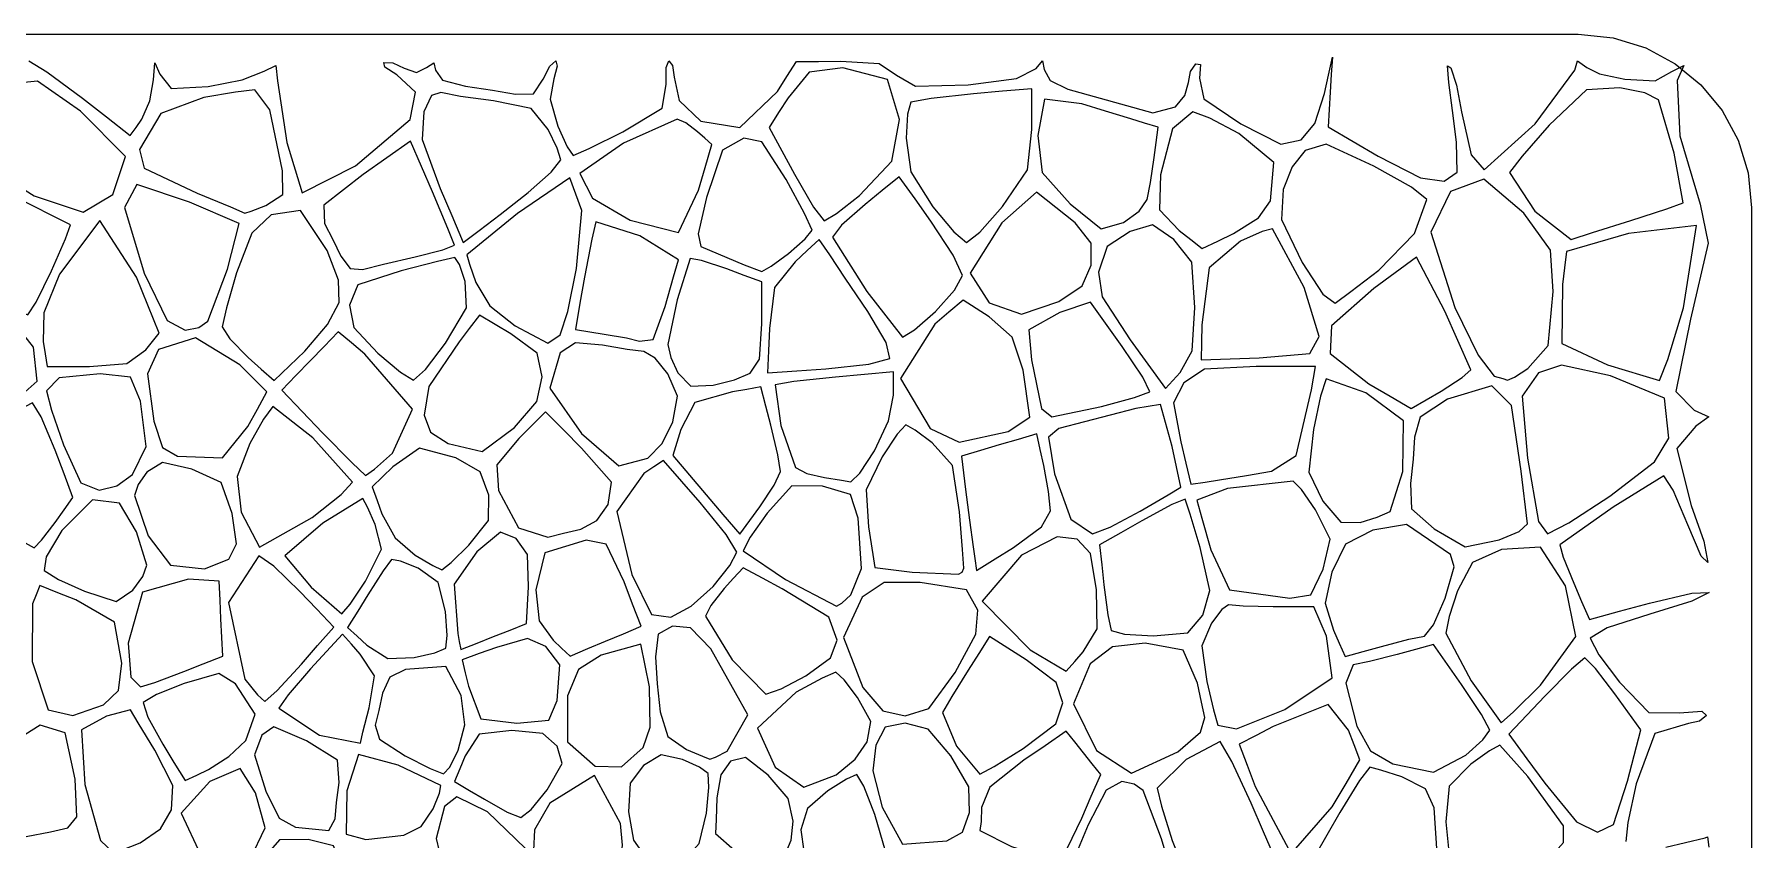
# Model space of a CAD drawing. Extents: x 1.1 to 83, y 1.1 to 53.7.
# Drawn here: x 41.04 to 82.96, y 34.07 to 53.74 of the extents above; entities that cross this region are included whole.
import ezdxf

# ---------------------------------------------------------------- set-up
doc = ezdxf.new("R2010")
doc.units = 0
doc.layers.add('Layer_1', color=7, linetype='CONTINUOUS')

msp = doc.modelspace()

# ---------------------------------------------------------------- linework, layer by layer
at = {"layer": 'Layer_1', "color": 7}
for points in [[(32.881226, 53.738993), (42.050408, 53.738993), (51.219588, 53.738993), (60.388768, 53.738993), (69.557951, 53.738993), (78.727131, 53.738993), (79.58238, 53.653284), (80.377998, 53.407337), (81.097219, 53.01792), (81.723272, 52.501801), (82.239392, 51.875747), (82.628808, 51.156527), (82.874756, 50.360908), (82.960464, 49.505659), (82.960464, 43.989162), (82.960464, 38.472665), (82.960464, 32.956168)], [(40.908242, 53.094941), (41.349846, 52.826158), (42.215797, 52.179931), (42.799862, 51.722426), (43.383929, 51.264924), (43.523909, 51.465593), (43.663888, 51.666264), (43.864463, 52.113654), (43.953561, 52.625718), (43.982599, 53.04405), (44.10832, 52.763299), (44.378336, 52.41947), (45.285593, 52.466835), (46.112795, 52.627389), (46.652091, 52.839163), (46.935958, 52.979498), (46.978077, 52.60226), (47.205554, 51.099926), (47.578542, 49.871362), (48.883777, 50.525073), (50.218445, 51.661935), (50.344339, 52.329599), (49.890692, 52.752038), (49.597808, 52.936462), (49.575879, 53.051823), (49.792022, 53.03932), (50.071509, 52.916336), (50.37336, 52.804588), (50.616057, 52.926581), (50.791726, 53.039939), (50.836007, 52.860919), (51.005642, 52.622986), (51.563511, 52.475748), (52.223567, 52.373561), (52.788897, 52.278986), (53.228427, 52.288525), (53.46441, 52.642381), (53.626665, 52.961994), (53.767333, 53.094932), (53.804765, 52.964867), (53.718828, 52.652154), (53.634319, 52.155875), (53.821949, 51.496524), (54.044436, 50.992857), (54.190478, 50.78294), (54.584392, 50.95242), (55.40282, 51.360753), (56.365039, 51.939201), (56.467396, 52.517119), (56.46367, 52.925198), (56.533645, 53.094932), (56.620784, 52.977426), (56.658395, 52.694908), (56.783454, 52.119406), (57.307904, 51.61926), (58.262885, 51.46257), (59.183178, 52.339407), (59.412915, 52.706304), (59.642655, 53.073204), (60.185987, 53.078623), (60.729321, 53.084041), (61.659844, 53.025822), (62.088365, 52.74553), (62.551867, 52.469463), (63.835143, 52.507823), (65.019813, 52.657843), (65.496119, 52.901641), (65.653461, 53.089435), (65.68757, 52.879515), (65.836646, 52.608353), (66.266789, 52.401741), (68.340121, 51.818204), (68.899081, 51.969168), (69.122271, 52.249045), (69.215103, 52.561117), (69.266617, 52.834673), (69.390467, 53.021936), (69.504677, 53.002067), (69.486756, 52.667549), (69.586081, 52.163596), (70.49498, 51.551758), (71.470696, 51.054991), (71.960651, 51.162675), (72.294819, 51.562302), (72.532388, 52.296492), (72.629069, 52.740134), (72.725752, 53.183779), (72.699449, 52.75727), (72.673146, 52.330765), (72.646843, 51.904259), (72.62054, 51.477754), (73.234063, 51.119673), (73.847586, 50.761595), (74.880578, 50.235894), (75.458152, 50.157168), (75.771057, 50.376991), (75.752543, 51.10408), (75.661809, 51.876712), (75.568805, 52.561518), (75.532475, 52.96855), (75.6203, 52.917096), (75.756274, 52.493737), (75.878017, 51.850361), (76.116827, 50.793721), (76.431962, 50.428045), (77.680186, 51.553878), (78.644985, 52.860109), (78.705878, 53.089649), (78.93404, 52.929539), (79.244685, 52.776724), (79.867944, 52.641508), (80.609077, 52.602988), (81.014224, 52.83441), (81.308743, 52.976935), (81.140439, 52.60822), (81.208734, 51.260011), (81.707212, 49.589803), (81.899868, 48.638728), (81.467168, 46.781235), (81.106559, 45.020806), (81.554691, 44.561001), (81.918295, 44.39644), (81.599327, 44.173343), (81.138012, 43.627492), (81.484722, 42.237321), (81.791859, 41.366714), (81.891721, 40.840945), (81.728517, 40.995575), (81.403168, 41.760817), (81.048054, 42.608376), (80.813279, 42.9609), (79.577453, 42.194996), (78.27944, 41.269813), (78.358403, 40.973976), (78.616489, 40.33496), (78.809309, 39.893257), (79.002129, 39.451554), (79.733415, 39.651731), (80.464701, 39.851911), (81.497634, 40.092864), (81.927264, 40.109967), (81.499855, 39.896443), (80.472253, 39.5829), (79.436308, 39.249023), (79.020792, 38.99049), (79.231787, 38.590133), (79.734058, 37.919152), (80.449571, 37.180461), (81.198921, 37.17174), (81.743167, 37.213396), (81.855046, 37.102051), (81.686542, 36.969991), (81.420457, 36.913645), (80.599566, 36.666653), (80.143597, 35.438755), (79.937278, 34.496705), (79.889371, 34.027)], [(61.18308, 49.804196), (61.973183, 50.642986), (62.159024, 51.65865), (61.866529, 52.638723), (60.780868, 52.917169), (59.956618, 52.818078), (59.439384, 52.191833), (59.209621, 51.829166), (58.979858, 51.466499), (59.28813, 50.895775), (59.596398, 50.325048), (60.063874, 49.5189), (60.322028, 49.183598), (60.619962, 49.365899), (61.18308, 49.804196)], [(42.955631, 49.83182), (43.264799, 50.75305), (42.164993, 51.864167), (41.123091, 52.599313), (40.629267, 52.548135), (40.200826, 51.972566), (40.142507, 50.883343), (40.31063, 50.25377), (41.033827, 49.796248), (42.232428, 49.394324), (42.955631, 49.83182)], [(64.675958, 49.531561), (65.282453, 50.430041), (65.386131, 51.411694), (65.386131, 51.911098), (65.386131, 52.410498), (64.67777, 52.348161), (63.969412, 52.285821), (62.93511, 52.175164), (62.43782, 52.08419), (62.356692, 51.793115), (62.32295, 51.201345), (62.438221, 50.385057), (62.973876, 49.530849), (63.483676, 48.917866), (63.795295, 48.658235), (64.124315, 48.911473), (64.675958, 49.531561)], [(80.012831, 49.196777), (80.891947, 49.481444), (81.284976, 49.628527), (81.071675, 50.836026), (80.68555, 52.13926), (80.349694, 52.307374), (79.741996, 52.430813), (78.925956, 52.38516), (78.021761, 51.519723), (77.356329, 50.767434), (77.046904, 50.366789), (77.668097, 49.419262), (78.551572, 48.732005), (79.078159, 48.902411), (80.012831, 49.196777)], [(46.694132, 49.563155), (47.104935, 49.830533), (47.101238, 50.407652), (46.791832, 51.894229), (46.425499, 52.382462), (45.951417, 52.326879), (45.177877, 52.195267), (44.133098, 51.808755), (43.605992, 50.928383), (43.722877, 50.471129), (45.012562, 49.864239), (45.830772, 49.524686), (46.180104, 49.37532), (46.337471, 49.424754), (46.694132, 49.563155)], [(53.093295, 49.877246), (53.660435, 50.375145), (53.89738, 50.673821), (53.807171, 50.956498), (53.587568, 51.41593), (53.166383, 51.929623), (52.247427, 52.117919), (51.44722, 52.223947), (50.967615, 52.31502), (50.737189, 52.243874), (50.551616, 51.847013), (50.510333, 51.167642), (50.949727, 49.978259), (51.231134, 49.318093), (51.512541, 48.657928), (51.707161, 48.802815), (51.901781, 48.947702), (52.412352, 49.340287), (53.093295, 49.877246)], [(68.206837, 49.704585), (68.283399, 50.120527), (68.37347, 50.728677), (68.423316, 51.101188), (68.473159, 51.473698), (68.141737, 51.573574), (67.810312, 51.673447), (67.18471, 51.863114), (66.611407, 52.038617), (65.696744, 52.159806), (65.539657, 51.272623), (65.646221, 50.365344), (66.329622, 49.599881), (67.084211, 48.988641), (67.629557, 49.143028), (68.009646, 49.424517), (68.206837, 49.704585)], [(57.256759, 49.936578), (57.418012, 50.490857), (57.579266, 51.045135), (57.405899, 51.200036), (57.232533, 51.354936), (56.942663, 51.575027), (56.732641, 51.669134), (55.424256, 51.079995), (54.358675, 50.341078), (54.667373, 49.735342), (55.583949, 49.198759), (56.764521, 48.902225), (57.256759, 49.936578)], [(71.219907, 49.669968), (71.295946, 50.606664), (70.444755, 51.314511), (69.737032, 51.693008), (69.319798, 51.850434), (68.825229, 51.432897), (68.529954, 50.31101), (68.510424, 49.454729), (68.987244, 48.949901), (69.268653, 48.727927), (69.550066, 48.505951), (69.932669, 48.690524), (70.315274, 48.875098), (70.919315, 49.258818), (71.219907, 49.669968)], [(59.453952, 48.389955), (59.857654, 48.742038), (60.025565, 48.955376), (59.84058, 49.365848), (59.395831, 50.191896), (58.802648, 51.114277), (58.362006, 51.203626), (57.842367, 50.907654), (57.449384, 49.752512), (57.243404, 48.86651), (57.31444, 48.554541), (58.371379, 48.114097), (58.803026, 47.951602), (59.026953, 48.075204), (59.453952, 48.389955)], [(50.338245, 48.304995), (51.0143, 48.476549), (51.295489, 48.588905), (51.137964, 49.001595), (50.75923, 49.895224), (50.491102, 50.513279), (50.222971, 51.131335), (49.645113, 50.724091), (49.067254, 50.316847), (48.106841, 49.564123), (48.124677, 49.120744), (48.330891, 48.729135), (48.527386, 48.323489), (48.749582, 48.024051), (49.048983, 47.999582), (49.564665, 48.127133), (50.338245, 48.304995)], [(73.856209, 47.98299), (74.733937, 48.872764), (75.035159, 49.705556), (74.654506, 50.003603), (73.739313, 50.519048), (72.57253, 51.053791), (72.062165, 50.899294), (71.746257, 50.50063), (71.523414, 49.94737), (71.484036, 49.217069), (71.992318, 48.169514), (72.494515, 47.392582), (72.793087, 47.171703), (73.177329, 47.458751), (73.856209, 47.98299)], [(41.461382, 47.964273), (41.804308, 48.741398), (41.920857, 49.084752), (41.600103, 49.251664), (40.891627, 49.604557), (40.399338, 49.847226), (39.907049, 50.089898), (39.732478, 49.885546), (39.557909, 49.681195), (39.282421, 49.179497), (39.110367, 48.547212), (39.061164, 48.18457), (39.011964, 47.821932), (39.459995, 47.590383), (39.908028, 47.358836), (40.563368, 47.029206), (40.880671, 46.886997), (41.082843, 47.199846), (41.461382, 47.964273)], [(45.276874, 46.738994), (45.756424, 48.008721), (46.039648, 49.121291), (44.830235, 49.639336), (43.54445, 50.072544), (43.243932, 49.509093), (43.726436, 47.909737), (44.281609, 46.754694), (44.72156, 46.516761), (45.053831, 46.582042), (45.276874, 46.738994)], [(53.878175, 46.398459), (54.064958, 46.972361), (54.275809, 48.018965), (54.402347, 49.437736), (54.111943, 50.231161), (52.835629, 49.366057), (51.60181, 48.355422), (51.665923, 48.126311), (51.820072, 47.676858), (52.161364, 47.108291), (52.777314, 46.62411), (53.574199, 46.198903), (53.878175, 46.398459)], [(63.03468, 46.973134), (63.505537, 47.493146), (63.701382, 47.852852), (63.473971, 48.343476), (62.927224, 49.178244), (62.540142, 49.718166), (62.153063, 50.258088), (61.737037, 49.922794), (61.321013, 49.5875), (60.744046, 49.075377), (60.52529, 48.785777), (61.360487, 47.458235), (62.230598, 46.345475), (62.523469, 46.527164), (63.03468, 46.973134)], [(66.047897, 47.214254), (66.616416, 47.597794), (66.838494, 48.102859), (66.835361, 48.639369), (66.443866, 49.138806), (65.500033, 49.885052), (64.658621, 49.13477), (63.882315, 47.907987), (64.3523, 47.182673), (65.139751, 46.903775), (66.047891, 47.214282), (66.047891, 47.214268), (66.047897, 47.214254)], [(77.500559, 45.577385), (77.990031, 46.141267), (78.118995, 47.457309), (78.048652, 48.467343), (77.403051, 49.368543), (76.423444, 50.20126), (75.609083, 49.897566), (75.128179, 48.910649), (75.717375, 47.066307), (76.287054, 45.904762), (76.677074, 45.395809), (76.885134, 45.331606), (77.002598, 45.292857), (77.170715, 45.367928), (77.500559, 45.577385)], [(43.760554, 46.035047), (43.92534, 46.238662), (44.09013, 46.442277), (43.81106, 47.127609), (43.53199, 47.81294), (42.639482, 49.196221), (41.659031, 47.885754), (41.27441, 46.936877), (41.254909, 46.241205), (41.304475, 45.934511), (41.354045, 45.627815), (41.87328, 45.627815), (42.392518, 45.627815), (43.302928, 45.701382), (43.760554, 46.035047)], [(48.486692, 47.189712), (48.469702, 47.732614), (48.190184, 48.461318), (47.542899, 49.434586), (46.823839, 49.331649), (46.349023, 48.884733), (45.973182, 47.916284), (45.72979, 47.062108), (45.628574, 46.599255), (45.815083, 46.302795), (46.26345, 45.848679), (46.580871, 45.565481), (46.898292, 45.282285), (47.270506, 45.644037), (47.642721, 46.00579), (48.197714, 46.652008), (48.486692, 47.189712)], [(56.436319, 47.094575), (56.641986, 47.81364), (56.76523, 48.231738), (55.825286, 48.822091), (54.74845, 49.157424), (54.646892, 48.736606), (54.473153, 47.812929), (54.360572, 47.172039), (54.247991, 46.531152), (54.601124, 46.476113), (54.95426, 46.421074), (55.498052, 46.325454), (55.813686, 46.250126), (56.148179, 46.28375), (56.436319, 47.094575)], [(69.368269, 47.072067), (69.296554, 48.171992), (68.854233, 48.731684), (68.335454, 49.085091), (67.792592, 48.921213), (67.230077, 48.560922), (67.01972, 47.927731), (67.11059, 47.329979), (67.789467, 46.27959), (68.221098, 45.683432), (68.652731, 45.087272), (68.831618, 45.28235), (69.010505, 45.477427), (69.304377, 46.013014), (69.368269, 47.072067)], [(81.294574, 47.058933), (81.617233, 49.071112), (79.951845, 48.87869), (79.197115, 48.659006), (78.442385, 48.439318), (78.394664, 48.035168), (78.346943, 47.631014), (78.32826, 46.187679), (79.43848, 45.665012), (80.300965, 45.406945), (80.707763, 45.289518), (80.914088, 45.802152), (81.294574, 47.058933)], [(61.925618, 45.820144), (61.832975, 46.210451), (61.389559, 46.968867), (60.837439, 47.787989), (60.457574, 48.351409), (60.328968, 48.542078), (60.200365, 48.732745), (59.90778, 48.458382), (59.615197, 48.184017), (59.110327, 47.556022), (58.984679, 46.553673), (58.961988, 46.012865), (58.939297, 45.472054), (59.651189, 45.522199), (60.36308, 45.572341), (61.40938, 45.686503), (61.925618, 45.820144)], [(72.401752, 46.364384), (72.035978, 47.555181), (71.26454, 48.986135), (71.01444, 48.927094), (70.483357, 48.687939), (69.718157, 48.033584), (69.536697, 46.643434), (69.529077, 46.217851), (69.521457, 45.792266), (70.22982, 45.817835), (70.938181, 45.843404), (72.179355, 45.948191), (72.401783, 46.364406), (72.401766, 46.364406), (72.401752, 46.364384)], [(51.082236, 46.19868), (51.591839, 47.058896), (51.554309, 47.700638), (51.417197, 48.11853), (51.308085, 48.289103), (50.885183, 48.192374), (49.993637, 47.967598), (48.934937, 47.622683), (48.734001, 47.128647), (48.842795, 46.580786), (49.423218, 45.950993), (49.979239, 45.487819), (50.299959, 45.293534), (50.592931, 45.55821), (51.082236, 46.19868)], [(58.513153, 45.461939), (58.742941, 45.810015), (58.800292, 46.668334), (58.800292, 47.182343), (58.800292, 47.696349), (58.372372, 47.852928), (57.944456, 48.009508), (57.327998, 48.213507), (57.047689, 48.264216), (56.736115, 47.255422), (56.502904, 46.169069), (56.576304, 45.846596), (56.752781, 45.470597), (57.066629, 45.14977), (57.614337, 45.170005), (58.130683, 45.302593), (58.513153, 45.461939)], [(76.107273, 45.550288), (75.473794, 46.981689), (74.783168, 48.294651), (73.737744, 47.530326), (72.701827, 46.618996), (72.672897, 45.943712), (73.618437, 45.20541), (74.13535, 44.902862), (74.652262, 44.600317), (75.016016, 44.814239), (75.379769, 45.028163), (75.893569, 45.358025), (76.107273, 45.550288)], [(40.262288, 44.64661), (40.820755, 45.01237), (41.110459, 45.272348), (41.018124, 46.103199), (40.458571, 46.812759), (40.000256, 47.032438), (39.488522, 47.28628), (38.94858, 47.468282), (38.457344, 47.173955), (37.949584, 46.1661), (38.698153, 44.931657), (39.224695, 44.420107), (39.469037, 44.206665), (39.719956, 44.335347), (40.262288, 44.64661)], [(64.811786, 44.044444), (65.341681, 44.393499), (65.182634, 45.538949), (64.906429, 46.342173), (64.348287, 46.837992), (64.029906, 47.043044), (63.711526, 47.248092), (63.365089, 46.954146), (63.018653, 46.660204), (62.182152, 45.335049), (62.909326, 44.116605), (63.617348, 43.776437), (64.811786, 44.044444)], [(67.09053, 44.654792), (67.895913, 44.869958), (68.271029, 45.00604), (68.101944, 45.363943), (67.598925, 46.112427), (67.064715, 46.856063), (66.820638, 47.202324), (66.076706, 46.950562), (65.313467, 46.52413), (65.37936, 45.794741), (65.624953, 44.605547), (65.881163, 44.401895), (67.09053, 44.654792)], [(52.763016, 44.138051), (53.309895, 44.772938), (53.43972, 45.379584), (53.315461, 45.953728), (52.672251, 46.428877), (52.288519, 46.654601), (51.904787, 46.880326), (51.656739, 46.55362), (51.408691, 46.226911), (50.670875, 45.136475), (50.557992, 44.440342), (50.712195, 44.022306), (51.14233, 43.744879), (51.973302, 43.554303), (52.763016, 44.138051)], [(46.253375, 44.161052), (46.48581, 44.583302), (46.718243, 45.005552), (46.388398, 45.338667), (46.058554, 45.671782), (44.971803, 46.330385), (44.070784, 46.044736), (43.80598, 45.446577), (43.959862, 44.294247), (44.174215, 43.649849), (44.534209, 43.442105), (45.638232, 43.39518), (46.253375, 44.161052)], [(49.785135, 43.513866), (50.271835, 44.584922), (49.111992, 45.933202), (48.786728, 46.204353), (48.461462, 46.475503), (48.117001, 46.120033), (47.772537, 45.76456), (47.428077, 45.409087), (47.083613, 45.053611), (47.581383, 44.531915), (48.079149, 44.010219), (48.798266, 43.272462), (49.129225, 42.963902), (49.344397, 43.124216), (49.785135, 43.513866)], [(56.014936, 43.388348), (56.369277, 43.748726), (56.630054, 44.27785), (56.74502, 44.900596), (56.50256, 45.450582), (56.196063, 45.829993), (55.918125, 45.99399), (55.5163, 46.043404), (54.911938, 46.14731), (54.248716, 46.202735), (53.878113, 45.958918), (53.625321, 45.102173), (54.393928, 43.988922), (55.307797, 43.205857), (56.014936, 43.388348)], [(43.436213, 42.991967), (43.768981, 43.674532), (43.629481, 44.783316), (43.38633, 45.36593), (42.647328, 45.450026), (41.645837, 45.352033), (41.340128, 45.030977), (41.462607, 44.561049), (41.757106, 43.716581), (42.180036, 42.78444), (42.62792, 42.605398), (43.053011, 42.717181), (43.436213, 42.991967)], [(61.549799, 43.570824), (61.888827, 44.298531), (62.016632, 44.927176), (62.016632, 45.211534), (62.016632, 45.495893), (61.308271, 45.431902), (60.59991, 45.367911), (59.583032, 45.258979), (59.127636, 45.176787), (59.266647, 44.188208), (59.618445, 43.162099), (59.901873, 43.018552), (60.332496, 42.915061), (60.742232, 42.853757), (60.975446, 42.811641), (61.188513, 43.022921), (61.549799, 43.570824)], [(71.242084, 43.069789), (71.844566, 43.454763), (72.2187, 45.059687), (72.267643, 45.343753), (72.316586, 45.627818), (71.592855, 45.627818), (70.869124, 45.627818), (69.604201, 45.562859), (69.098273, 45.22779), (68.851636, 44.742281), (69.023837, 43.790308), (69.148314, 43.271584), (69.272791, 42.752857), (69.622125, 42.807266), (69.97146, 42.861676), (70.632904, 42.967698), (71.242084, 43.069789)], [(74.139532, 42.09003), (74.444696, 43.061692), (74.465101, 44.304712), (73.541817, 44.984049), (72.574717, 45.32709), (72.433493, 44.903542), (72.26208, 44.087088), (72.149798, 43.049334), (72.494673, 42.343245), (72.929773, 41.823423), (73.40333, 41.815972), (73.818883, 41.946108), (74.139532, 42.09003)], [(79.499494, 42.462744), (80.588313, 43.298926), (80.937676, 43.881063), (80.831885, 44.851989), (79.512327, 45.397846), (78.31619, 45.658128), (77.753735, 45.476146), (77.358508, 44.902227), (77.489781, 43.393654), (77.755496, 41.839284), (77.976343, 41.538663), (78.497393, 41.810113), (79.499494, 42.462744)], [(59.254017, 43.062051), (59.187469, 43.47221), (59.0194, 44.191572), (58.899219, 44.661348), (58.77904, 45.131121), (58.429954, 45.070355), (58.080868, 45.009587), (57.164495, 44.751806), (56.821951, 44.090522), (56.722888, 43.77252), (56.623828, 43.454518), (57.032734, 42.973887), (57.44164, 42.493255), (57.85054, 42.012622), (58.259444, 41.531989), (58.506648, 41.867012), (58.753855, 42.202035), (59.104722, 42.731058), (59.254017, 43.062051)], [(76.794289, 41.397767), (77.282602, 41.599547), (77.485706, 41.783229), (77.330966, 43.073467), (77.096558, 44.673195), (76.617251, 45.152189), (75.535671, 44.831765), (74.872057, 44.390539), (74.727153, 43.904225), (74.699297, 43.364655), (74.634592, 42.767769), (74.653699, 42.154912), (75.210616, 41.663527), (75.969475, 41.222473), (76.794289, 41.397767)], [(41.547773, 41.819655), (41.766456, 42.125093), (41.985139, 42.430531), (41.768562, 43.007621), (41.551984, 43.584712), (41.209293, 44.399849), (40.993647, 44.738888), (40.154535, 44.297318), (39.496066, 43.564415), (39.402811, 42.557536), (40.157962, 41.766696), (40.744953, 41.364769), (41.033827, 41.201718), (41.216391, 41.386133), (41.547773, 41.819655)], [(47.819609, 41.938355), (48.532621, 42.504191), (48.806758, 42.804043), (47.839921, 43.887548), (46.859825, 44.654261), (46.632585, 44.342871), (46.30457, 43.750842), (45.990984, 42.944771), (46.088289, 42.071036), (46.536178, 41.217486), (47.819609, 41.938355)], [(54.383198, 41.659929), (54.771123, 41.867438), (55.05185, 42.258717), (55.129069, 42.80404), (54.394204, 43.636413), (53.955185, 44.077904), (53.516169, 44.519393), (53.191102, 44.194403), (52.866036, 43.86941), (52.329179, 43.224015), (52.368461, 42.601938), (52.860112, 41.689573), (53.572458, 41.457632), (53.960133, 41.557575), (54.383198, 41.659929)], [(68.032495, 42.0931), (68.716559, 42.495716), (69.023143, 42.685132), (68.817843, 43.675644), (68.528195, 44.703153), (67.928702, 44.601579), (66.051422, 44.117554), (65.794501, 43.905935), (65.946553, 43.006222), (66.338718, 41.897509), (66.874785, 41.538663), (67.299357, 41.701528), (68.032495, 42.0931)], [(63.728259, 40.700421), (63.699314, 41.159622), (63.624104, 42.080124), (63.450919, 43.211123), (62.960527, 43.767327), (62.541269, 44.076803), (62.313363, 44.205522), (62.106378, 43.97557), (61.737426, 43.422708), (61.342913, 42.619064), (61.405143, 41.709444), (61.512501, 41.035819), (61.557154, 40.722849), (62.470984, 40.609557), (63.597999, 40.5569), (63.688383, 40.604353), (63.728259, 40.700421)], [(51.649633, 41.263358), (52.12378, 41.866795), (52.132078, 42.489831), (51.92826, 43.057682), (51.329466, 43.394819), (50.444891, 43.635233), (49.79486, 43.176086), (49.542311, 42.932833), (49.289761, 42.689582), (49.408633, 42.359334), (49.527505, 42.029084), (49.850348, 41.446851), (50.338919, 41.017021), (50.766574, 40.768592), (50.989176, 40.664991), (51.214776, 40.840604), (51.649633, 41.263358)], [(65.845608, 42.106985), (65.796784, 42.572875), (65.679405, 43.214177), (65.596299, 43.597285), (65.513196, 43.980394), (65.053227, 43.845895), (64.593258, 43.711393), (64.133287, 43.576892), (63.673315, 43.442393), (63.722487, 43.033137), (63.771659, 42.623884), (63.866341, 41.876102), (63.955879, 41.22766), (63.998816, 40.938806), (64.041754, 40.649954), (64.492717, 40.928967), (64.943682, 41.207984), (65.627086, 41.713421), (65.845608, 42.106985)], [(45.790177, 40.925265), (45.976357, 41.296449), (45.869138, 42.036447), (45.601757, 42.791493), (44.890066, 43.120477), (44.171015, 43.279966), (43.789343, 43.048473), (43.57396, 42.749882), (43.484374, 42.481884), (43.82028, 41.489226), (44.362136, 40.772938), (45.199105, 40.684614), (45.790177, 40.925265)], [(57.613307, 40.259449), (58.01894, 40.767937), (58.187652, 41.091409), (57.925341, 41.528128), (57.294678, 42.30889), (56.848189, 42.821773), (56.401702, 43.334652), (56.160142, 43.174567), (55.918583, 43.014482), (55.257195, 42.088683), (55.624281, 40.546644), (56.109859, 39.571425), (56.576265, 39.507025), (57.071757, 39.774326), (57.613307, 40.259449)], [(72.50034, 40.679271), (72.668274, 41.415524), (72.315474, 42.12533), (71.973316, 42.622603), (71.768801, 42.82766), (70.170015, 42.648734), (69.414173, 42.366819), (69.542869, 41.923756), (69.757002, 41.147622), (70.214736, 40.177246), (71.687315, 39.968466), (72.199497, 40.054617), (72.50034, 40.679271)], [(43.790692, 40.77845), (43.535812, 41.593087), (43.118397, 42.291562), (42.464516, 42.368436), (41.709365, 41.619805), (41.328179, 40.981119), (41.283935, 40.643872), (41.631893, 40.42638), (42.265115, 40.139538), (43.03892, 39.892554), (43.446088, 40.168621), (43.689465, 40.498449), (43.790692, 40.77845)], [(49.122717, 40.389787), (49.515161, 41.165537), (49.362456, 41.767653), (49.171651, 42.189677), (49.064187, 42.402387), (48.082496, 41.805098), (47.160191, 41.007188), (47.795468, 40.241838), (48.547432, 39.586479), (48.751645, 39.820991), (49.122717, 40.389787)], [(60.970747, 40.05503), (61.230854, 40.695914), (61.15446, 41.924918), (60.967053, 42.504857), (60.284357, 42.701899), (59.532308, 42.712256), (58.928612, 42.048992), (58.518589, 41.457984), (58.34538, 41.128148), (59.3806, 40.426648), (60.62614, 39.77239), (60.753981, 39.850633), (60.970747, 40.05503)], [(69.561747, 39.559617), (69.737591, 40.159017), (69.496288, 41.204171), (69.256013, 42.02106), (69.134682, 42.391858), (68.807398, 42.257091), (68.071921, 41.858489), (67.558849, 41.565246), (67.045778, 41.272), (67.097997, 40.783081), (67.150217, 40.294159), (67.244626, 39.564389), (67.324966, 39.182974), (67.654709, 39.088799), (68.348756, 39.04963), (69.197415, 39.126657), (69.561747, 39.559617)], [(53.102631, 40.249613), (53.077937, 41.037637), (52.805968, 41.429144), (52.422735, 41.579377), (51.841205, 41.105782), (51.286932, 40.309608), (51.37518, 39.105095), (51.412448, 38.910599), (51.449718, 38.716102), (51.851495, 38.874212), (52.253272, 39.032321), (52.655047, 39.190425), (53.056824, 39.348531), (53.07974, 39.799071), (53.102631, 40.249613)], [(74.976448, 39.04328), (75.194075, 39.318246), (75.477136, 39.970419), (75.698881, 40.732323), (75.612425, 41.040394), (74.532295, 41.769606), (73.714051, 41.630846), (73.042831, 41.28829), (72.714764, 40.602174), (72.54781, 39.851954), (72.753632, 39.19001), (72.895799, 38.868336), (73.037965, 38.546662), (73.479829, 38.669234), (73.921691, 38.791806), (74.596063, 38.966795), (74.976448, 39.04328)], [(55.435308, 40.366583), (55.003855, 41.289653), (54.509805, 41.390155), (53.504019, 41.080746), (53.286558, 40.17187), (53.364353, 39.414969), (53.70302, 38.944175), (53.911249, 38.751437), (54.119481, 38.558701), (54.553254, 38.739877), (54.987026, 38.921052), (55.420802, 39.102222), (55.854577, 39.283394), (55.644943, 39.824987), (55.435308, 40.366583)], [(66.965748, 40.176684), (66.820232, 41.060726), (66.496192, 41.413656), (66.01125, 41.470013), (65.1406, 41.022784), (64.176108, 39.895724), (65.35343, 38.706772), (65.790967, 38.446888), (66.228508, 38.187003), (66.436243, 38.424877), (66.643981, 38.662754), (66.982131, 39.223913), (66.965748, 40.176684)], [(77.802283, 37.844637), (78.665815, 39.038248), (78.415854, 40.268666), (77.80517, 41.218508), (76.857248, 41.161191), (76.147117, 40.840412), (75.780897, 40.150923), (75.578724, 39.526371), (75.494636, 39.113392), (76.112026, 37.949719), (76.845036, 36.926063), (77.146252, 37.191803), (77.802283, 37.844637)], [(47.55988, 38.3577), (47.955987, 38.811795), (48.352098, 39.265891), (47.938442, 39.700742), (47.524786, 40.135593), (46.888276, 40.749818), (46.519708, 41.005292), (45.784194, 39.862204), (46.178272, 37.996515), (46.48664, 37.610192), (46.671224, 37.449509), (46.972048, 37.716288), (47.55988, 38.3577)], [(51.085671, 38.746786), (51.121671, 39.056335), (51.076837, 39.648057), (50.897226, 40.352822), (50.40746, 40.704505), (49.983571, 40.874422), (49.760624, 40.912522), (49.558674, 40.637875), (49.185285, 40.055859), (48.937548, 39.655414), (48.68981, 39.254966), (48.925457, 39.040887), (49.161105, 38.826804), (49.670197, 38.497928), (50.312258, 38.518417), (50.819888, 38.634907), (51.085671, 38.746786)], [(59.877494, 38.074767), (60.478526, 38.516408), (60.638196, 38.941942), (60.434655, 39.50749), (59.297714, 40.200532), (58.818918, 40.458003), (58.340125, 40.715475), (58.110557, 40.460168), (57.880989, 40.204858), (57.556727, 39.795975), (57.421856, 39.529941), (58.073846, 38.468678), (58.896222, 37.627295), (59.275455, 37.75874), (59.877494, 38.074767)], [(42.726187, 37.365178), (43.099073, 37.719858), (43.175713, 38.387466), (42.998201, 39.380922), (42.053947, 39.928738), (41.614378, 40.104294), (41.174811, 40.279848), (41.086574, 40.055049), (40.99834, 39.830248), (40.989083, 38.425659), (41.376188, 37.242092), (41.979906, 37.108709), (42.726187, 37.365178)], [(44.687338, 38.1799), (45.165399, 38.367307), (45.643461, 38.554714), (45.620601, 39.011789), (45.597741, 39.468868), (45.574881, 39.92595), (45.552021, 40.383031), (45.178929, 40.410576), (44.80584, 40.438121), (43.683174, 40.120841), (43.331212, 38.870478), (43.398858, 38.043652), (43.633319, 37.805103), (43.983317, 37.915204), (44.687338, 38.1799)], [(63.515398, 38.154062), (64.020669, 39.088387), (64.070038, 39.674447), (63.794092, 40.177043), (62.662587, 40.352325), (61.783745, 40.352074), (61.24586, 39.995311), (60.793653, 39.009052), (61.263697, 37.786223), (61.752508, 37.222774), (62.297524, 37.09911), (62.874308, 37.272784), (63.51539, 38.154062), (63.515392, 38.154062), (63.515398, 38.154062)], [(71.568824, 37.251634), (72.720801, 38.022736), (72.586757, 39.044733), (72.429412, 39.402752), (72.272068, 39.760768), (71.775856, 39.760768), (71.279647, 39.760768), (70.54986, 39.773806), (70.188887, 39.805204), (70.027267, 39.693297), (69.776792, 39.36183), (69.541274, 38.806281), (69.665291, 37.939514), (69.827439, 37.24036), (69.933267, 36.871681), (70.38732, 36.783668), (71.568824, 37.251634)], [(48.999761, 36.427221), (49.064268, 36.700954), (49.21712, 37.296669), (49.348723, 38.077617), (48.997616, 38.60568), (48.780011, 38.847683), (48.56241, 39.089688), (48.173567, 38.667476), (47.784726, 38.245265), (47.235483, 37.614106), (47.007038, 37.282416), (47.999207, 36.628205), (48.999761, 36.427221)], [(57.954381, 36.235465), (58.455439, 37.120706), (57.553552, 38.73237), (57.056692, 39.247928), (56.617771, 39.289457), (56.270658, 39.092502), (56.205411, 38.539965), (56.242912, 37.879452), (56.320676, 37.198531), (56.505619, 36.589225), (56.962779, 36.278665), (57.350217, 36.116195), (57.529521, 36.040718), (57.667147, 36.092353), (57.954381, 36.235465)], [(65.179967, 36.302555), (65.973644, 36.905921), (66.150115, 37.41374), (65.981309, 37.910889), (65.252814, 38.464815), (64.805077, 38.750246), (64.357337, 39.035674), (64.097625, 38.622853), (63.83791, 38.210033), (63.43941, 37.567108), (63.210714, 37.180766), (63.549522, 36.356713), (64.119001, 35.671591), (64.467373, 35.856937), (65.179967, 36.302555)], [(53.803471, 37.471731), (53.870327, 38.345872), (53.526388, 38.791605), (53.081857, 38.983612), (52.319575, 38.769987), (51.902574, 38.617401), (51.485574, 38.464815), (51.561119, 38.144317), (51.636665, 37.823817), (51.941456, 37.025721), (52.816977, 36.916137), (53.603133, 36.989238), (53.803471, 37.471731)], [(55.903266, 36.321859), (56.07451, 36.821722), (56.054698, 37.805086), (55.844302, 38.849943), (54.876765, 38.581361), (54.327772, 38.225403), (54.059447, 37.584716), (54.052645, 36.466379), (54.730585, 35.872333), (55.373047, 35.848485), (55.903266, 36.321859)], [(68.955626, 36.21484), (69.503609, 36.697753), (69.613822, 37.055958), (69.528007, 37.427783), (69.431004, 37.893958), (69.083002, 38.700459), (68.158377, 38.871799), (67.362553, 38.78052), (66.815375, 38.366136), (66.408808, 37.393507), (66.966637, 36.24941), (67.823263, 35.697835), (68.955626, 36.21484)], [(75.984171, 36.140246), (76.395617, 36.511569), (76.566751, 36.746208), (76.364993, 37.130694), (75.87992, 37.862267), (75.536507, 38.351643), (75.193093, 38.841017), (74.751568, 38.718538), (74.310042, 38.596056), (73.630144, 38.421194), (73.235541, 38.344766), (73.058573, 37.897198), (73.321822, 36.841416), (73.660017, 36.241776), (74.198472, 35.926663), (75.194304, 35.718832), (75.984171, 36.140246)], [(51.388558, 36.258929), (51.550265, 36.876736), (51.456759, 37.592353), (51.089594, 38.299209), (50.101785, 38.23022), (49.719196, 38.040316), (49.539311, 37.652404), (49.447588, 37.228137), (49.362261, 36.867505), (49.469415, 36.528132), (50.097041, 36.122142), (50.707496, 35.815414), (51.029941, 35.681855), (51.18369, 35.847141), (51.388558, 36.258929)], [(60.61412, 35.657364), (61.07511, 36.035844), (61.374096, 36.466501), (61.45622, 36.958705), (61.136251, 37.547494), (60.805839, 37.980547), (60.603299, 38.160669), (60.274423, 38.01826), (59.640256, 37.67586), (58.694393, 36.794279), (59.125539, 35.843899), (59.821391, 35.354649), (60.61412, 35.657364)], [(79.928364, 35.503849), (80.092499, 36.131122), (80.256631, 36.758397), (79.939667, 37.197857), (79.622704, 37.637319), (79.145438, 38.256791), (78.888164, 38.511926), (78.559321, 38.235901), (77.909979, 37.578532), (77.471191, 37.113992), (77.0324, 36.649454), (77.471191, 36.05134), (77.909979, 35.453227), (78.686956, 34.511511), (79.19383, 34.253147), (79.587801, 34.447635), (79.928364, 35.503849)], [(46.203452, 36.492682), (46.43405, 37.140665), (45.948685, 37.879525), (45.546634, 38.127816), (44.701906, 37.891266), (44.026288, 37.62062), (43.702055, 37.426863), (43.810628, 37.068822), (44.175581, 36.403187), (44.449348, 35.960846), (44.723115, 35.518505), (45.006923, 35.65089), (45.290729, 35.783274), (45.79298, 36.100882), (46.203452, 36.492691), (46.203452, 36.492688), (46.203452, 36.492682)], [(72.723462, 34.873943), (73.060916, 35.448714), (73.398369, 36.023485), (73.257698, 36.385604), (73.117027, 36.747724), (72.620265, 37.377474), (71.281533, 36.834154), (70.864891, 36.620264), (70.448246, 36.406373), (70.644992, 35.88996), (70.841735, 35.373547), (71.723318, 33.729275), (72.723462, 34.873943)], [(43.623758, 33.99696), (44.123274, 34.336214), (44.387211, 34.805406), (44.426161, 35.398922), (43.98566, 36.257817), (43.579342, 36.929362), (43.388734, 37.244988), (42.799525, 37.093423), (42.192442, 36.756981), (42.274637, 35.421511), (42.656345, 34.053111), (42.981155, 33.744637), (43.623758, 33.99696)], [(63.312294, 34.048601), (63.694033, 34.256576), (63.867744, 34.741256), (63.851149, 35.360283), (63.414461, 36.117934), (62.858309, 36.771594), (62.29965, 36.915454), (61.809842, 36.822002), (61.578798, 36.378402), (61.512323, 35.754846), (61.738231, 34.867192), (62.232179, 33.960937), (63.312294, 34.048601)], [(41.855884, 34.366925), (42.076788, 34.629093), (42.035597, 35.554801), (41.79156, 36.681164), (41.186989, 36.873299), (40.813081, 36.633652), (40.468587, 35.760508), (40.135418, 34.283788), (40.842382, 34.150345), (41.440193, 34.263138), (41.855884, 34.366925)], [(48.385468, 34.582656), (48.413577, 34.981281), (48.481175, 35.47156), (48.440913, 36.01376), (47.683826, 36.485582), (46.891696, 36.831758), (46.592575, 36.62943), (46.414459, 36.147065), (46.690483, 35.254836), (47.014136, 34.600986), (47.41799, 34.377788), (48.22976, 34.296381), (48.385468, 34.582656)], [(53.557853, 35.292044), (53.925529, 35.932051), (53.804538, 36.358779), (53.45086, 36.665876), (52.693607, 36.738348), (51.896795, 36.654094), (51.55672, 36.117651), (51.429226, 35.807303), (51.301735, 35.496957), (51.663925, 35.278077), (52.026117, 35.059197), (52.586424, 34.747595), (52.91632, 34.613156), (53.173167, 34.809156), (53.557853, 35.292044)], [(66.609832, 34.601257), (66.840989, 35.132812), (67.072143, 35.664369), (66.861236, 35.929708), (66.650325, 36.195048), (66.439418, 36.460385), (66.228508, 36.725725), (65.711598, 36.369015), (65.194685, 36.012309), (64.367232, 35.354283), (64.16086, 34.862984), (64.149599, 34.516241), (64.122562, 34.294685), (64.897855, 33.90504), (66.034847, 33.552367), (66.250222, 33.854613), (66.609832, 34.601257)], [(50.05773, 34.184175), (50.48114, 34.398791), (50.777383, 34.82296), (50.928346, 35.207623), (50.962179, 35.393641), (49.919001, 35.896903), (48.952607, 36.154532), (48.665895, 35.267708), (48.650175, 34.204854), (49.135515, 34.076375), (50.057741, 34.184167), (50.057741, 34.184169), (50.05773, 34.184175)], [(57.451535, 34.719136), (57.505987, 35.351765), (57.487699, 35.691798), (57.27643, 35.846755), (56.866931, 36.034424), (56.341196, 36.148625), (55.911818, 35.888899), (55.58814, 35.456546), (55.548352, 34.757515), (55.668799, 34.064087), (56.002798, 33.589575), (56.422739, 33.289598), (56.880777, 33.537339), (57.273904, 33.977803), (57.451535, 34.719136)], [(59.382293, 33.751492), (59.512096, 34.065772), (59.566085, 34.521786), (59.440211, 35.080945), (58.957594, 35.646368), (58.400453, 36.077421), (58.038636, 35.988938), (57.797838, 35.656447), (57.705202, 35.095479), (57.684487, 34.562804), (57.666904, 34.220714), (58.135768, 33.819578), (58.961102, 33.55167), (59.182751, 33.604793), (59.382293, 33.751492)], [(70.828131, 33.109998), (71.088366, 33.340407), (71.3486, 33.570816), (71.047023, 34.267078), (70.745446, 34.96334), (70.273649, 35.979681), (69.986308, 36.467771), (69.154856, 36.035417), (68.449317, 35.329117), (68.556886, 34.892722), (68.815506, 34.050791), (69.180625, 33.142211), (69.54301, 32.802345), (70.214363, 32.702822), (70.828131, 33.109998)], [(78.365169, 34.414175), (77.494686, 35.612646), (76.812185, 36.382751), (76.563378, 36.245247), (76.103988, 35.914652), (75.580788, 35.379784), (75.494636, 34.506194), (75.588645, 33.611608), (76.129775, 32.934749), (76.447342, 32.619208), (76.76491, 32.303669), (77.212537, 32.753816), (77.660164, 33.203964), (78.36752, 34.002066), (78.365169, 34.414175)], [(46.310025, 33.599371), (46.675901, 34.365966), (46.442613, 35.221108), (46.066129, 35.807749), (45.327316, 35.496802), (44.624585, 34.718727), (45.108218, 33.697305), (45.553215, 33.208206), (45.80505, 33.004774), (46.000529, 33.179436), (46.310025, 33.599371)], [(55.373343, 33.715935), (55.402387, 33.937891), (55.353729, 34.471534), (54.713762, 35.644664), (53.626924, 34.963351), (53.250908, 34.313794), (53.222827, 33.808653), (53.628705, 33.184392), (54.54891, 33.377324), (55.096351, 33.616468), (55.373332, 33.715935), (55.373338, 33.715935), (55.373343, 33.715935)], [(61.629626, 33.355085), (61.816773, 33.79358), (61.558997, 34.688506), (61.287714, 35.381969), (61.118177, 35.668689), (60.869652, 35.548652), (60.408459, 35.264268), (59.913147, 34.832547), (59.749504, 34.315377), (59.825501, 33.796173), (60.438719, 33.400769), (61.260383, 33.049012), (61.629626, 33.355085)], [(74.622508, 33.185583), (75.280681, 33.733565), (75.208488, 34.852212), (74.997668, 35.313267), (74.422522, 35.605116), (73.907839, 35.77461), (73.638246, 35.846684), (73.384588, 35.522151), (72.908222, 34.7382), (72.590742, 34.182609), (72.273262, 33.62702), (72.523404, 33.378984), (72.773546, 33.130947), (73.470251, 32.732478), (74.622508, 33.185583)], [(68.456923, 32.564846), (68.776054, 32.779231), (68.908792, 32.91376), (68.556844, 34.092473), (68.103874, 35.271569), (67.890528, 35.428524), (67.590393, 35.493805), (67.2084, 35.280349), (66.766773, 34.432138), (66.440708, 33.655734), (66.305086, 33.279913), (67.023796, 32.756943), (67.882575, 32.301877), (68.101811, 32.375715), (68.456923, 32.564846)], [(52.668116, 32.999957), (53.02736, 33.861702), (52.105292, 34.751267), (51.352173, 35.118032), (51.053227, 34.881727), (50.846372, 34.106039), (51.069708, 33.173715), (51.731923, 32.645861), (52.668139, 32.999957), (52.668128, 32.999957), (52.668116, 32.999957)], [(47.936988, 32.589831), (48.421298, 33.060925), (48.508054, 33.523228), (48.345719, 33.921965), (47.72362, 34.081068), (47.022611, 34.071614), (46.518175, 33.495062), (46.205013, 32.994826), (46.107906, 32.753334), (46.662763, 32.391401), (47.201768, 32.122931), (47.466479, 32.257145), (47.936988, 32.589831)], [(80.868597, 33.892927), (81.825833, 34.115894), (81.884021, 34.142282), (81.91545, 33.893647)]]:
    msp.add_lwpolyline(points, dxfattribs=at)

doc.saveas('drawing.dxf')
